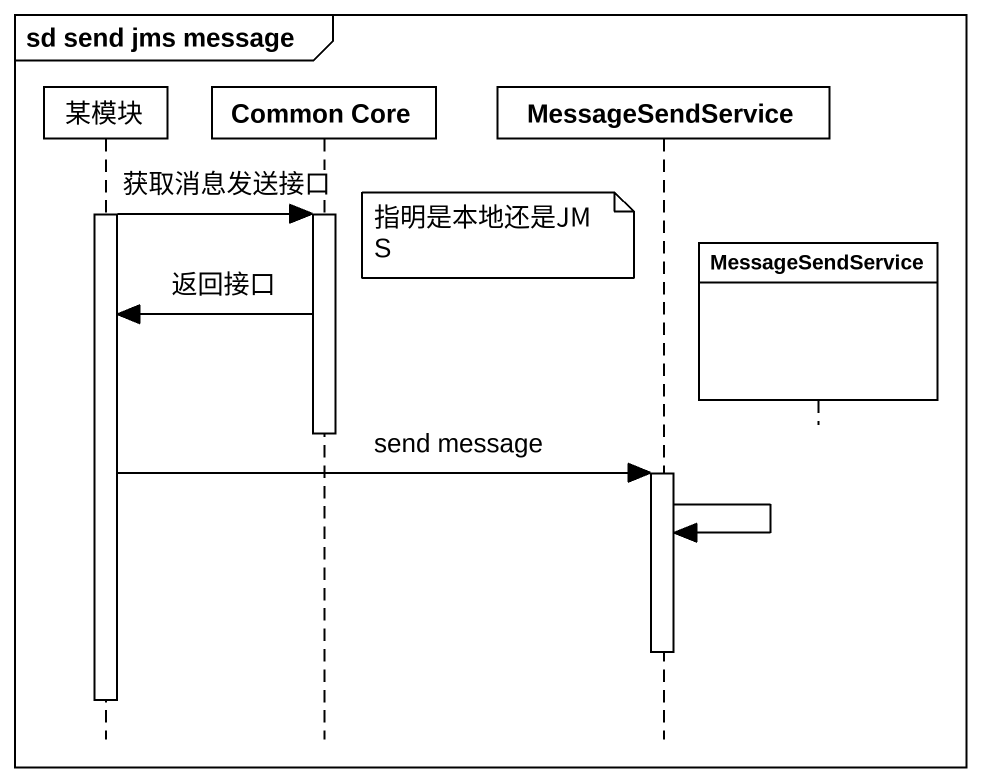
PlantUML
@startuml
mainframe sd send jms message
hide footbox
participant 某模块
participant "Common Core" as Common_Core
participant MessageSendService
participant "MessageSendService" as MessageSendService_2

activate 某模块
某模块 -> Common_Core : 获取消息发送接口
activate Common_Core
note left of MessageSendService : 指明是本地还是JMS
Common_Core -> 某模块 : 返回接口
deactivate Common_Core
某模块 -> MessageSendService : send message
activate MessageSendService
MessageSendService -> MessageSendService
deactivate MessageSendService
deactivate 某模块
@enduml
